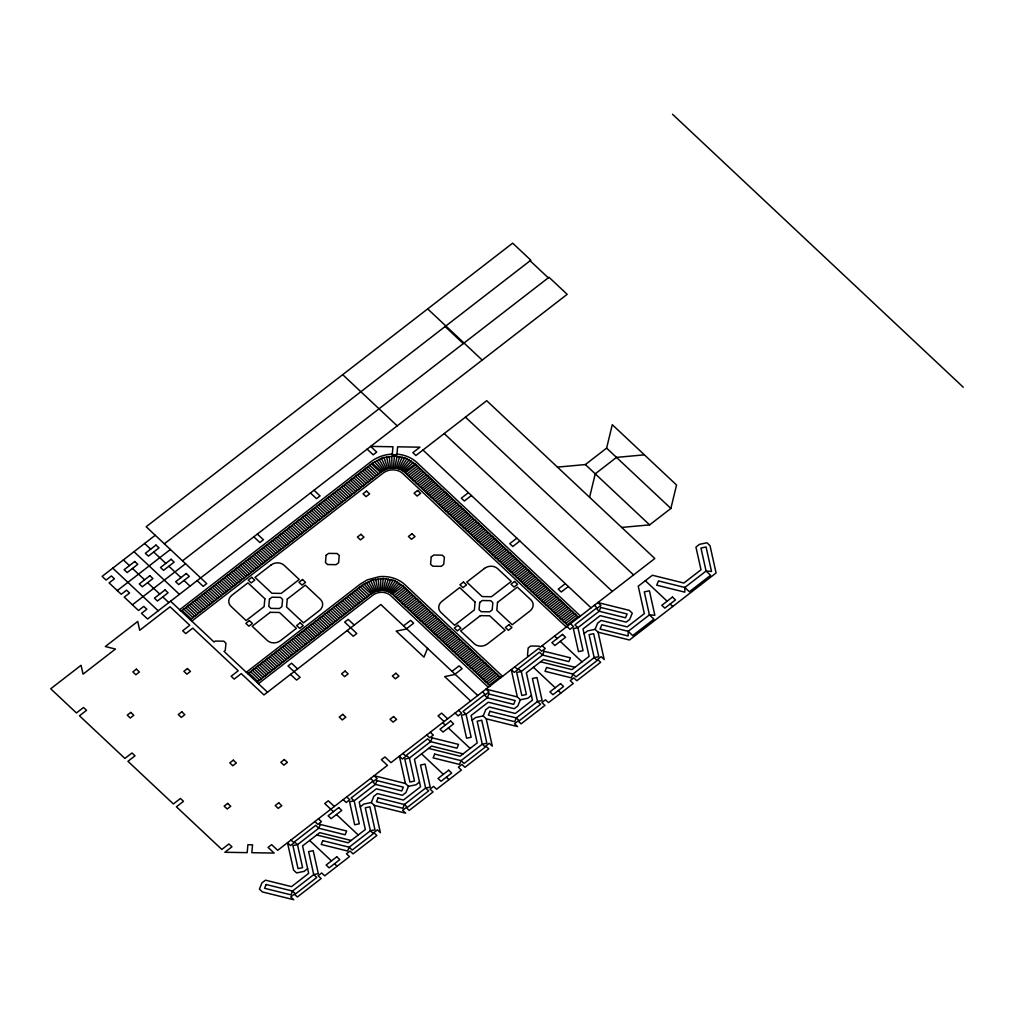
<?xml version="1.0" encoding="UTF-8"?>
<svg xmlns="http://www.w3.org/2000/svg" width="1014" height="1014" viewBox="0 0 1014 1014"><rect width="100%" height="100%" fill="white"/><g stroke="black" fill="none" stroke-linecap="round" stroke-linejoin="round"><path stroke-width="1.5" d="M256.91 682.245L371.048 593.938L376.232 591.213L382.126 590.325L383.216 578.474L394.18 580.54L403.141 586.054L500.764 677.707M190.277 619.693L381.492 471.738L387.044 468.823L393.356 467.872L394.446 456.021L405.815 458.163L415.106 463.88L578.664 617.425M394.763 467.974L397.057 456.211M383.444 590.414L385.738 578.664M589.578 497.278L595.243 473.83L616.487 457.39L644.41 454.842M557.447 467.112L585.37 464.564L606.613 448.125L612.279 424.689L676.541 485.009L670.875 508.445L649.619 524.884L621.696 527.432M396.157 468.151L399.643 456.541M384.737 590.592L388.223 578.981M393.356 467.872L397.526 468.405L402.178 457.022M382.126 590.325L386.017 590.82L390.669 579.438M427.54 648.377L423.953 657.135L396.221 631.114L406.804 628.908M360.274 806.814L363.823 804.077L371.301 802.518L373.836 796.32L377.385 793.582L403.407 800.046L420.557 786.775L414.46 759.359L431.622 746.076L463.056 753.896M419.504 782.048L415.968 784.798L408.477 786.344L405.942 792.542L402.406 795.293L376.384 788.816L359.222 802.087L365.332 829.515L348.17 842.786L316.736 834.978M472.169 720.232L475.705 717.494L483.196 715.947L485.731 709.737L489.268 706.999L515.289 713.476L532.451 700.192L526.355 672.776L543.504 659.506L574.938 667.313M531.399 695.477L527.863 698.215L520.372 699.774L517.837 705.972L514.301 708.71L488.279 702.233L471.117 715.516L477.214 742.932L460.064 756.216L428.63 748.395M595.079 629.364L597.626 623.166L601.163 620.429L627.184 626.893L644.346 613.622L638.237 586.193L652.408 575.242L683.842 583.05L701.004 569.779L695.946 547.078L699.495 544.341L706.973 542.782L710.003 545.633L716.087 572.973L629.453 639.999L598.108 632.204L595.079 629.364L587.6 630.923L584.064 633.661M398.832 468.81L404.611 457.783M387.234 591.213L393.014 580.173M400.099 469.292L406.956 458.67M388.413 591.656L395.283 581.035M397.526 468.405L401.316 469.85L409.225 459.697M386.017 590.82L389.553 592.176L397.463 582.023M402.431 470.534L411.304 460.977M390.605 592.81L399.465 583.253M403.496 471.282L413.268 462.371M391.581 593.52L401.354 584.596M155.243 535.265L102.135 576.37L106.077 580.071L111.388 575.965L114.417 578.804L109.106 582.923L121.224 594.293L126.535 590.186L129.564 593.025L124.253 597.132L138.474 610.491L143.798 606.385L146.827 609.224L141.504 613.331L147.562 619.022L567.181 294.326L549.005 277.266L182.507 560.856M164.331 543.796L530.842 260.205L512.666 243.145L146.168 526.735L206.742 583.608L203.206 586.346L197.147 580.654M117.282 590.579L170.39 549.487M132.428 604.8L185.537 563.708M179.668 609.744L370.883 461.776A32.765 27.479 -9.8 0 1 390.365 454.221L392.291 454.145M181.189 611.163L372.404 463.208L382.709 457.796L394.446 456.021M191.785 621.113L383 473.158A14.044 11.775 -9.8 0 1 402.71 473.462L566.281 627.02M401.316 469.85L404.485 472.093L415.106 463.88M405.296 472.854L415.917 464.64M406.817 474.273L417.438 466.06M408.325 475.705L418.947 467.479M409.833 477.125L420.468 468.899M411.354 478.545L421.976 470.319M412.863 479.964L423.497 471.751M414.384 481.384L425.005 473.17M415.892 482.803L426.526 474.59M417.413 484.236L428.035 476.01M418.921 485.655L429.556 477.429M420.442 487.075L431.064 478.849M421.951 488.495L432.572 480.281M423.358 489.813L433.979 481.599M424.879 491.232L435.5 483.019M426.387 492.665L437.009 484.439M427.908 494.084L438.53 485.858M429.416 495.504L440.038 487.278M430.937 496.923L441.559 488.71M432.446 498.343L443.067 490.13M433.967 499.763L444.588 491.549M435.475 501.195L446.097 492.969M436.996 502.614L447.618 494.388M438.504 504.034L449.126 495.808M440.025 505.454L450.647 497.24M441.534 506.873L452.155 498.66M443.055 508.293L453.676 500.079M444.563 509.725L455.185 501.499M468.392 492.677L461.307 498.153L464.336 500.992L471.421 495.516M446.084 511.145L456.706 502.919M447.592 512.564L458.214 504.338M449.113 513.984L459.735 505.771M246.313 672.295L360.439 583.988L367.347 579.843L379.274 576.674A31.675 26.567 -9.8 0 1 404.903 584.685L502.538 676.338M450.622 515.404L461.243 507.19M247.822 673.714L361.96 585.408L371.897 580.185L383.216 578.474M452.13 516.823L462.764 508.61M453.651 518.255L464.273 510.029M455.159 519.675L465.794 511.449M456.68 521.095L467.302 512.869M458.189 522.514L468.823 514.301M459.71 523.934L470.331 515.72M461.218 525.366L471.852 517.14M258.418 683.677L372.556 595.357A12.954 10.862 -9.8 0 1 378.577 592.62L380.263 592.366A12.954 10.862 -9.8 0 1 390.745 595.636L488.368 687.289M462.739 526.786L473.361 518.56M464.247 528.205L474.869 519.979M465.768 529.625L476.39 521.411M467.277 531.044L477.898 522.831M468.798 532.464L479.419 524.251M389.553 592.176L392.519 594.267L403.141 586.054M470.306 533.896L480.928 525.67M394.028 595.7L404.649 587.474M471.928 535.417L482.55 527.191M395.549 597.119L406.17 588.893M473.449 536.837L484.071 528.611M397.057 598.539L407.679 590.313M474.958 538.257L485.579 530.043M398.578 599.958L409.2 591.745M476.479 539.676L487.1 531.463M400.086 601.378L410.708 593.165M477.987 541.096L488.609 532.882M401.607 602.798L412.229 594.584M479.508 542.528L490.13 534.302M403.116 604.23L413.737 596.004M481.016 543.948L491.638 535.722M404.637 605.65L415.258 597.423M482.537 545.367L493.159 537.141M406.145 607.069L416.767 598.843M484.046 546.787L494.667 538.573M407.653 608.489L418.288 600.275M485.567 548.206L496.188 539.993M409.174 609.908L419.796 601.695M487.075 549.626L497.697 541.413M410.683 611.328L421.317 603.115M488.596 551.058L499.218 542.832M412.204 612.76L422.825 604.534M490.104 552.478L500.726 544.252M413.712 614.18L424.346 605.954M491.625 553.898L502.247 545.671M415.233 615.599L425.855 607.373M493.134 555.317L503.755 547.104M403.547 625.853L410.619 620.365L413.649 623.217L406.576 628.693M516.861 538.168L509.776 543.643L512.805 546.495L519.878 541.007M416.741 617.019L427.376 608.806M494.655 556.737L505.276 548.523M418.262 618.439L428.884 610.225M496.163 558.156L506.785 549.943M419.771 619.858L430.392 611.645M497.684 559.589L508.306 551.363M421.292 621.29L431.913 613.064M499.192 561.008L509.814 552.782M422.8 622.71L433.422 614.484M500.713 562.428L511.335 554.202M424.321 624.13L434.943 615.904M502.222 563.847L512.843 555.634M425.829 625.549L436.451 617.336M503.743 565.267L514.364 557.054M427.35 626.969L437.972 618.755M505.251 566.699L515.873 558.473M428.859 628.401L439.48 620.175M506.759 568.119L517.394 559.893M430.38 629.821L441.001 621.595M508.28 569.538L518.902 561.312M431.888 631.24L442.51 623.014M509.788 570.958L520.423 562.745M433.409 632.66L444.031 624.434M511.31 572.378L521.931 564.164M434.917 634.08L445.539 625.866M512.818 573.797L523.452 565.584M436.438 635.499L447.06 627.286M514.339 575.23L524.96 567.003M437.947 636.931L448.568 628.705M515.847 576.649L526.481 568.423M439.468 638.351L450.089 630.125M517.368 578.069L527.99 569.843M440.976 639.771L451.598 631.545M518.876 579.488L529.498 571.275M442.383 641.089L453.005 632.863M520.283 580.807L530.905 572.593M443.904 642.508L454.526 634.295M521.804 582.226L532.426 574.013M445.412 643.928L456.034 635.715M523.313 583.658L533.934 575.432M446.921 645.348L457.555 637.134M524.834 585.078L535.455 576.852M448.442 646.78L459.063 638.554M526.342 586.498L536.964 578.272M449.95 648.2L460.584 639.973M527.863 587.917L538.485 579.704M451.471 649.619L462.092 641.393M529.371 589.337L539.993 581.123M452.979 651.039L463.613 642.825M530.892 590.756L541.514 582.543M454.5 652.458L465.122 644.245M532.401 592.189L543.022 583.963M456.008 653.891L466.643 645.664M533.922 593.608L544.543 585.382M457.529 655.31L468.151 647.084M535.43 595.028L546.052 586.802M459.038 656.73L469.659 648.504M536.951 596.447L547.573 588.234M460.559 658.149L471.18 649.936M538.459 597.867L549.081 589.654M462.067 659.569L472.689 651.356M539.98 599.287L550.602 591.073M463.588 660.989L474.21 652.775M541.489 600.719L552.11 592.493M452.003 671.344L459.089 665.868L462.118 668.708L455.033 674.183M565.318 583.671L558.232 589.147L561.262 591.986L568.347 586.51M465.096 662.421L475.718 654.195M543.01 602.139L553.631 593.912M466.617 663.84L477.239 655.614M544.518 603.558L555.14 595.332M468.126 665.26L478.747 657.034M546.039 604.978L556.661 596.764M469.647 666.68L480.268 658.466M547.547 606.397L558.169 598.184M471.155 668.099L481.777 659.886M549.056 607.817L559.69 599.604M472.676 669.519L483.298 661.305M550.577 609.249L561.198 601.023M474.184 670.951L484.806 662.725M552.085 610.669L562.719 602.443M475.705 672.371L486.327 664.145M553.606 612.088L564.228 603.862M477.214 673.79L487.835 665.564M555.114 613.508L565.749 605.295M478.735 675.21L489.356 666.997M556.635 614.928L567.257 606.714M480.243 676.63L490.865 668.416M558.144 616.347L568.765 608.134M481.764 678.049L492.386 669.836M559.665 617.779L570.286 609.553M483.272 679.481L493.894 671.255M561.173 619.199L571.795 610.973M484.793 680.901L495.415 672.675M562.694 620.619L573.316 612.393M486.302 682.321L496.923 674.095M564.202 622.038L574.824 613.825M487.823 683.74L498.444 675.527M565.723 623.458L576.345 615.245M489.331 685.16L499.953 676.946M567.232 624.878L577.853 616.664M307.622 868.63L304.073 871.368L296.595 872.927L293.566 870.088L287.482 842.735L290.511 845.587L294.047 842.849L291.018 839.998M455.261 674.411L444.69 676.604L470.673 700.991M396.943 454.209L398.844 454.348A32.765 27.479 -9.8 0 1 416.881 462.511L580.439 616.056M540.513 661.812L571.947 669.633L589.109 656.362L583.012 628.933L600.161 615.663L626.183 622.127L629.732 619.389L632.267 613.191L629.238 610.352L597.892 602.557L600.922 605.396L597.385 608.134L594.356 605.295M520.372 699.774L517.343 696.922L485.998 689.127L489.027 691.979L485.491 694.717L482.461 691.865M483.196 715.947L486.226 718.787L517.571 726.582L514.542 723.743L518.078 720.992L521.107 723.844L544.949 705.389L541.92 702.55L545.456 699.812L548.485 702.651L573.278 683.474L570.248 680.635L573.785 677.884L576.814 680.736L600.656 662.294L597.626 659.442L601.163 656.704L604.192 659.544L598.108 632.204M408.477 786.344L405.448 783.505L374.115 775.71L377.145 778.549L373.596 781.287L370.566 778.448M371.301 802.518L374.331 805.37L405.676 813.165L402.647 810.313L406.183 807.575L409.212 810.414L433.054 791.972L430.025 789.133L433.574 786.395L436.603 789.234L461.383 770.057L458.353 767.205L461.902 764.467L464.932 767.306L488.761 748.864L485.731 746.025L489.28 743.287L492.31 746.127L486.226 718.787M351.161 840.479L319.727 832.659L302.565 845.929L308.674 873.358L291.512 886.629L265.491 880.165L261.954 882.902L259.407 889.101L262.436 891.94L293.781 899.735L290.752 896.896L294.301 894.158L297.33 896.997L321.159 878.555L318.13 875.703L321.679 872.965L324.708 875.817L349.488 856.627L346.458 853.788L350.007 851.05L353.037 853.889L376.878 835.447L373.849 832.608L377.385 829.858L380.415 832.709L374.331 805.37M672.523 114.265L963.3 387.247M530.107 260.775L548.282 277.836M606.613 448.125L670.875 508.445M427.68 308.902L482.195 360.084M445.121 326.533L463.297 343.594M585.37 464.564L649.619 524.884M645.322 580.718L667.123 601.175M670.153 604.027L672.776 606.486M465.451 417.134L633.56 574.951M444.208 433.574L612.304 591.39M342.694 374.66L397.209 425.855M422.952 450.026L591.061 607.83M570.514 623.737L573.544 626.576L569.995 629.326L566.965 626.475M404.485 472.093L568.043 625.651M367.119 449.139L373.177 454.83L376.714 452.092L370.655 446.401L392.963 446.756L392.241 454.652L396.892 454.716L397.615 446.819L419.935 447.174L412.85 452.662L415.879 455.501L486.695 400.695L654.803 558.511L540.234 647.16L539.169 646.159L530.677 646.019L528.167 647.959L527.508 655.183L528.573 656.185M372.404 463.208L381.492 471.738M371.454 463.93L380.542 472.461M554.582 636.07L557.206 638.528M560.235 641.368L582.023 661.838M369.679 465.312L378.767 473.842M367.917 466.681L377.005 475.211M366.143 468.05L375.231 476.58M364.368 469.419L373.456 477.949M362.606 470.788L371.694 479.318M360.832 472.156L369.92 480.687M359.057 473.525L368.145 482.056M542.186 645.652L545.215 648.504L541.666 651.241L538.637 648.402L390.998 762.642L384.94 756.964L381.391 759.701L387.449 765.38L277.684 850.328L271.625 844.637L268.076 847.374L274.135 853.066L251.827 852.711L252.549 844.814L247.898 844.738L247.175 852.635L224.867 852.292L231.94 846.804L228.911 843.965L221.838 849.44L176.398 806.789L183.483 801.314L180.454 798.474L173.369 803.95L127.941 761.299L135.014 755.81L131.985 752.971L124.912 758.447L79.472 715.795L86.558 710.32L83.528 707.48L76.443 712.956L50.7 688.785L81.069 665.285L83.047 674.133L115.457 649.049L105.317 646.526L137.727 621.443L139.704 630.29L170.073 606.79L189.757 625.27L182.672 630.759L185.701 633.598L192.787 628.122L238.227 670.774L231.141 676.249L234.171 679.101L241.256 673.613L263.97 694.945L380.82 604.521L477.746 695.515M357.296 474.894L366.371 483.425M355.521 476.263L364.609 484.793M353.747 477.632L362.835 486.162M351.972 479.001L361.06 487.531M350.337 480.281L359.425 488.811M348.562 481.65L357.65 490.18M346.788 483.019L355.876 491.549M345.026 484.388L354.114 492.918M343.252 485.757L352.34 494.287M341.477 487.126L350.565 495.656M533.427 667.301L555.228 687.758M558.258 690.597L560.881 693.069M339.715 488.495L348.803 497.025M337.941 489.863L347.029 498.394M336.166 491.232L345.254 499.763M334.405 492.614L343.493 501.144M332.63 493.983L341.718 502.513M514.808 666.844L517.837 669.684L514.288 672.421L511.259 669.582L517.343 696.922M330.856 495.352L339.944 503.882M329.094 496.721L338.169 505.251M327.319 498.089L336.407 506.62M325.545 499.458L334.633 507.989M313.998 490.244L320.056 495.922L316.52 498.673L310.461 492.981M323.783 500.827L332.858 509.358M322.008 502.196L331.096 510.726M320.234 503.565L329.322 512.095M318.459 504.934L327.547 513.464M316.698 506.303L325.786 514.833M314.923 507.672L324.011 516.202M313.149 509.053L322.237 517.584M311.387 510.422L320.475 518.953M309.612 511.791L318.7 520.321M307.838 513.16L316.926 521.69M392.519 594.267L490.142 685.92M306.076 514.529L315.164 523.059M304.301 515.898L313.389 524.428M302.527 517.267L311.615 525.797M300.765 518.636L309.84 527.166M298.991 520.005L308.079 528.535M297.216 521.373L306.304 529.904M295.454 522.742L304.53 531.273M361.96 585.408L371.048 593.938M293.553 524.213L302.641 532.743M360.185 586.776L369.273 595.307M291.779 525.582L300.866 534.112M358.411 588.145L367.499 596.676M290.004 526.95L299.092 535.481M356.649 589.514L365.737 598.045M288.242 528.332L297.33 536.862M354.875 590.883L363.963 599.413M286.468 529.701L295.556 538.231M353.1 592.252L362.188 600.782M284.693 531.07L293.781 539.6M351.338 593.621L360.426 602.151M282.931 532.439L292.019 540.969M349.564 594.99L358.652 603.52M281.157 533.808L290.245 542.338M347.789 596.359L356.877 604.889M279.382 535.177L288.47 543.707M346.028 597.728L355.115 606.258M277.621 536.545L286.709 545.076M344.253 599.109L353.341 607.639M275.846 537.914L284.934 546.445M342.478 600.478L351.566 609.008M458.62 710.32L461.649 713.159L458.113 715.897L455.083 713.057M274.072 539.283L283.16 547.813M340.717 601.847L349.792 610.377M272.31 540.652L281.385 549.182M338.942 603.216L348.03 611.746M270.535 542.021L279.623 550.551M337.168 604.585L346.256 613.115M268.761 543.39L277.849 551.933M335.406 605.954L344.481 614.484M257.341 534.074L263.399 539.765L259.863 542.503L253.804 536.824M354.266 625.068L348.208 619.389L344.671 622.127L356.789 633.497L353.24 636.234L347.181 630.556M266.999 544.772L276.074 553.302M333.631 607.323L342.719 615.853M265.224 546.14L274.312 554.671M331.857 608.692L340.945 617.222M447.656 718.799L441.597 713.121L438.048 715.859L444.107 721.55M263.45 547.509L272.538 556.04M330.082 610.06L339.17 618.591M261.675 548.878L270.763 557.408M328.321 611.429L337.409 619.96M259.914 550.247L269.002 558.777M326.546 612.798L335.634 621.329M442.687 722.652L445.311 725.111M448.34 727.951L470.141 748.421M258.139 551.616L267.227 560.146M324.772 614.18L333.859 622.71M256.365 552.985L265.453 561.515M323.01 615.549L332.098 624.079M254.603 554.354L263.691 562.884M321.235 616.918L330.323 625.448M252.828 555.723L261.916 564.253M319.461 618.287L328.549 626.817M251.054 557.092L260.142 565.622M317.699 619.655L326.787 628.186M249.292 558.461L258.38 566.991M315.924 621.024L325.012 629.555M247.517 559.842L256.605 568.372M314.15 622.393L323.238 630.923M430.291 732.235L433.32 735.074L429.784 737.824L426.755 734.973M245.743 561.211L254.831 569.741M312.388 623.762L321.463 632.292M243.981 562.58L253.056 571.11M310.614 625.131L319.702 633.661M242.207 563.949L251.295 572.479M308.839 626.5L317.927 635.03M240.432 565.318L249.52 573.848M307.077 627.869L316.153 636.399M238.67 566.687L247.746 575.217M305.303 629.238L314.391 637.768M237.023 567.954L246.11 576.484M303.655 630.518L312.743 639.048M235.248 569.323L244.336 577.853M301.88 631.887L310.968 640.417M233.474 570.692L242.561 579.222M300.119 633.256L309.207 641.786M231.712 572.073L240.8 580.604M298.344 634.625L307.432 643.155M229.937 573.442L239.025 581.973M296.57 635.993L305.658 644.524M421.545 753.871L443.333 774.341M446.363 777.18L448.987 779.639M228.163 574.811L237.251 583.342M294.808 637.362L303.896 645.893M226.401 576.18L235.489 584.71M293.033 638.731L302.121 647.262M224.626 577.549L233.714 586.079M291.259 640.1L300.347 648.63M222.852 578.918L231.94 587.448M289.497 641.469L298.585 650.012M221.09 580.287L230.178 588.817M287.723 642.851L296.81 651.381M402.913 753.427L405.942 756.267L402.406 759.004L399.377 756.165L405.448 783.505M219.316 581.656L228.404 590.186M285.948 644.22L295.036 652.75M217.541 583.025L226.629 591.555M284.186 645.588L293.274 654.119M215.779 584.394L224.867 592.924M282.412 646.957L291.5 655.488M214.005 585.762L223.093 594.293M280.637 648.326L289.725 656.857M212.23 587.131L221.318 595.674M278.875 649.695L287.951 658.225M297.609 668.91L291.55 663.219L288.014 665.97L300.131 677.339L296.582 680.077L290.524 674.386M210.468 588.513L219.544 597.043M277.101 651.064L286.189 659.594M208.694 589.882L217.782 598.412M275.326 652.433L284.414 660.963M206.919 591.251L216.007 599.781M273.552 653.802L282.64 662.332M205.145 592.62L214.233 601.15M271.79 655.171L280.878 663.701M203.383 593.989L212.471 602.519M270.016 656.54L279.103 665.07M201.609 595.357L210.697 603.888M268.241 657.921L277.329 666.452M144.622 543.491L150.68 549.17M153.71 552.022L165.827 563.391M168.856 566.23L180.974 577.612M184.003 580.452L190.062 586.143M199.834 596.726L208.922 605.257M266.479 659.29L275.567 667.82M198.072 598.095L207.16 606.626M264.705 660.659L273.793 669.189M196.298 599.464L205.386 607.994M262.93 662.028L272.018 670.558M194.523 600.833L203.611 609.363M261.168 663.397L270.256 671.927M192.761 602.202L201.849 610.732M259.394 664.766L268.482 673.296M190.987 603.584L200.075 612.114M257.619 666.135L266.707 674.665M134 551.705L179.44 594.356M189.212 604.952L198.3 613.483M255.858 667.504L264.946 676.034M187.451 606.321L196.539 614.852M254.083 668.872L263.171 677.403M185.676 607.69L194.764 616.22M252.309 670.241L261.397 678.772M183.902 609.059L192.99 617.589M250.547 671.61L259.622 680.141M182.14 610.428L191.215 618.958M248.772 672.979L257.86 681.522M170.58 601.213L214.055 642.027L215.31 641.051L223.802 641.19L225.945 643.206L225.285 650.418L224.031 651.394L267.506 692.207M123.378 559.931L129.437 565.609M132.466 568.461L144.584 579.831M147.613 582.67L159.73 594.052M162.76 596.891L168.818 602.582M112.757 568.144L158.197 610.796M346.725 796.89L349.754 799.742L346.218 802.48L343.188 799.64M334.341 806.485L328.283 800.794L324.733 803.544L333.416 811.682M336.445 814.534L358.246 834.991M318.396 818.818L321.425 821.657L317.889 824.395L314.86 821.555M309.65 840.454L331.451 860.911M334.481 863.763L337.104 866.222M374.521 461.763L382.633 470.952M364.001 584.013L372.113 593.203M376.726 460.432L383.824 470.243M366.13 582.733L373.215 592.544M379.033 459.228L385.054 469.583M368.348 581.567L374.381 591.935M381.479 458.265L386.385 469.076M370.718 580.642L375.611 591.454M383.989 457.453L387.728 468.633M373.127 579.856L376.866 591.048M386.549 456.769L389.11 468.265M375.598 579.209L378.159 590.706M389.173 456.376L390.517 468.062M378.133 578.817L379.477 590.503M391.81 456.123L391.936 467.923M380.668 578.576L380.795 590.376M628.173 631.316L628.135 635.981L600.073 629.01L601.809 624.763L628.173 631.316L632.711 635.588L653.954 619.148L649.416 614.877L644.296 591.884L649.416 590.82L654.867 615.295L649.416 614.877L628.173 631.316M684.83 587.474L684.792 592.151L656.73 585.167L658.466 580.921L684.83 587.474L689.368 591.745L710.611 575.306L706.074 571.034L700.953 548.042L706.074 546.977L711.524 571.465L706.074 571.034L684.83 587.474M264.857 598.742L264.122 606.638L246.123 620.568L230.977 606.359A9.354 7.846 -9.8 0 1 231.991 595.193L247.936 582.86L264.857 598.742M269.471 599.147L268.799 606.372L270.941 608.387L279.433 608.514L281.943 606.575L282.602 599.363L280.46 597.347L271.967 597.221L269.471 599.147M287.279 599.097L286.556 606.993L303.478 622.875L319.41 610.542A9.354 7.846 -9.8 0 0 320.437 599.375L305.29 585.154L287.279 599.097M326.128 555.317L325.456 562.529L327.598 564.544L336.09 564.671L338.6 562.745L339.259 555.52L337.117 553.505L328.625 553.378L326.128 555.317M431.242 556.965L430.582 564.19L432.724 566.205L441.217 566.332L443.714 564.392L444.386 557.18L442.243 555.165L433.751 555.038L431.242 556.965M475.084 602.05L474.362 609.946L454.589 625.258L440.951 612.456A9.354 7.846 -9.8 0 1 441.977 601.289L459.684 587.588L475.084 602.05M479.711 602.468L479.039 609.68L481.181 611.696L489.673 611.835L492.183 609.896L492.842 602.671L490.7 600.668L482.208 600.529L479.711 602.468M497.519 602.405L496.797 610.301L512.197 624.763L529.904 611.062A9.354 7.846 -9.8 0 0 530.93 599.895L517.305 587.106L497.519 602.405M266.137 884.5L264.578 888.289L290.942 894.855L292.501 891.053L313.744 874.613L318.32 873.662L313.212 850.67L308.624 851.621L313.744 874.613L316.774 877.465L295.53 893.904L292.501 891.053L266.137 884.5M320.297 824.433L318.738 828.235L297.495 844.675L292.919 845.625L298.027 868.618L302.616 867.667L297.495 844.675L294.466 841.823L315.709 825.383L318.738 828.235L345.102 834.788L346.661 830.986L320.297 824.433M322.794 840.657L321.235 844.459L347.599 851.012L349.158 847.21L370.402 830.77L374.977 829.82L369.869 806.827L365.281 807.778L370.402 830.77L373.431 833.622L352.188 850.062L349.158 847.21L322.794 840.657M376.954 780.603L375.395 784.392L354.152 800.832L349.577 801.782L354.685 824.775L359.273 823.824L354.152 800.832L351.123 797.993L372.366 781.553L375.395 784.392L401.759 790.945L403.319 787.156L376.954 780.603M378.019 797.917L376.473 801.719L402.837 808.272L404.383 804.482L425.639 788.043L430.215 787.079L425.094 764.087L420.518 765.038L425.639 788.043L428.668 790.882L407.413 807.321L404.383 804.482L378.019 797.917M432.179 737.862L430.633 741.652L409.39 758.092L404.801 759.042L409.922 782.035L414.498 781.084L409.39 758.092L406.361 755.253L427.604 738.813L430.633 741.652L456.997 748.205L458.543 744.415L432.179 737.862M434.676 754.086L433.13 757.876L459.494 764.429L461.04 760.639L482.296 744.2L486.872 743.249L481.751 720.244L477.176 721.208L482.296 744.2L485.313 747.039L464.07 763.479L461.04 760.639L434.676 754.086M488.837 694.02L487.29 697.809L466.047 714.249L461.459 715.2L466.579 738.205L471.155 737.254L466.047 714.249L463.018 711.41L484.261 694.97L487.29 697.809L513.654 704.362L515.201 700.573L488.837 694.02M489.914 711.346L488.368 715.136L514.732 721.689L516.278 717.899L537.521 701.46L542.11 700.509L536.989 677.517L532.413 678.467L537.521 701.46L540.551 704.299L519.307 720.739L516.278 717.899L489.914 711.346M544.074 651.28L542.528 655.069L521.272 671.509L516.696 672.459L521.817 695.465L526.393 694.514L521.272 671.509L518.243 668.67L539.499 652.23L542.528 655.069L568.892 661.635L570.438 657.832L544.074 651.28M546.571 667.504L545.025 671.293L571.389 677.859L572.935 674.057L594.179 657.617L598.767 656.666L593.646 633.674L589.071 634.625L594.179 657.617L597.208 660.456L575.965 676.896L572.935 674.057L546.571 667.504M600.732 607.437L599.185 611.239L577.929 627.679L573.354 628.629L578.474 651.622L583.05 650.671L577.929 627.679L574.9 624.827L596.156 608.387L599.185 611.239L625.537 617.792L627.096 613.99L600.732 607.437M134.748 561.503L124.126 569.729L127.156 572.568L137.777 564.342L134.748 561.503M155.991 545.063L145.37 553.289L148.399 556.128L159.021 547.902L155.991 545.063M149.895 575.724L139.273 583.937L142.302 586.789L152.924 578.563L149.895 575.724M171.138 559.284L160.516 567.498L163.546 570.35L174.167 562.124L171.138 559.284M165.041 589.933L154.42 598.159L157.449 600.998L168.071 592.784L165.041 589.933M186.284 573.493L175.663 581.719L178.692 584.558L189.314 576.345L186.284 573.493M251.726 577.321L248.189 580.071L251.219 582.911L254.755 580.173L251.726 577.321M136.383 669.164L132.847 671.902L135.876 674.754L139.412 672.016L136.383 669.164M270.953 565.052L255.008 577.372L271.929 593.266L281.22 593.405L299.231 579.476L284.085 565.254A9.354 7.846 -9.8 0 0 270.953 565.052M366.561 491.068L363.012 493.805L366.041 496.657L369.59 493.907L366.561 491.068M130.781 712.411L127.232 715.149L130.261 718.001L133.81 715.263L130.781 712.411M187.438 668.568L183.889 671.319L186.918 674.158L190.467 671.42L187.438 668.568M249.406 620.619L245.857 623.369L248.886 626.208L252.435 623.471L249.406 620.619M302.514 579.526L298.978 582.264L302.007 585.103L305.544 582.366L302.514 579.526M360.946 534.315L357.41 537.052L360.439 539.892L363.975 537.154L360.946 534.315M417.603 490.472L414.067 493.21L417.096 496.061L420.633 493.324L417.603 490.472M270.18 612.329L252.169 626.259L267.316 640.48A9.354 7.846 -9.8 0 0 280.46 640.683L296.392 628.35L279.471 612.469L270.18 612.329M181.823 711.815L178.287 714.566L181.316 717.405L184.852 714.667L181.823 711.815M411.988 533.719L408.452 536.457L411.481 539.309L415.018 536.558L411.988 533.719M300.195 622.824L296.646 625.562L299.675 628.401L303.224 625.663L300.195 622.824M345.115 671.053L341.566 673.803L344.595 676.642L348.144 673.904L345.115 671.053M233.309 760.158L229.772 762.896L232.802 765.747L236.338 763.01L233.309 760.158M463.487 582.061L459.938 584.799L462.967 587.638L466.516 584.901L463.487 582.061M484.477 568.41L466.77 582.112L482.17 596.574L491.46 596.726L511.246 581.415L497.608 568.613A9.354 7.846 -9.8 0 0 484.477 568.41M227.706 803.405L224.157 806.143L227.187 808.995L230.736 806.244L227.706 803.405M284.364 759.562L280.815 762.313L283.844 765.152L287.393 762.414L284.364 759.562M342.783 714.363L339.246 717.101L342.276 719.94L345.812 717.202L342.783 714.363M395.904 673.258L392.367 675.996L395.397 678.835L398.933 676.097L395.904 673.258M457.872 625.308L454.335 628.046L457.365 630.885L460.901 628.148L457.872 625.308M514.529 581.466L510.993 584.203L514.022 587.055L517.558 584.305L514.529 581.466M480.421 615.637L460.648 630.936L474.273 643.738A9.354 7.846 -9.8 0 0 487.417 643.941L505.124 630.239L489.711 615.79L480.421 615.637M278.749 802.809L275.212 805.56L278.242 808.399L281.778 805.661L278.749 802.809M508.914 624.713L505.378 627.451L508.407 630.302L511.943 627.552L508.914 624.713M393.571 716.556L390.035 719.294L393.064 722.133L396.601 719.395L393.571 716.556M338.727 807.575L328.105 815.801L331.134 818.64L341.756 810.427L338.727 807.575M450.622 721.005L440 729.218L443.029 732.057L453.651 723.844L450.622 721.005M562.517 634.422L551.895 642.635L554.912 645.487L565.546 637.261L562.517 634.422M336.762 856.805L326.14 865.031L329.17 867.87L339.791 859.644L336.762 856.805M448.644 770.222L438.023 778.448L441.052 781.287L451.674 773.074L448.644 770.222M560.539 683.651L549.918 691.865L552.947 694.717L563.569 686.491L560.539 683.651M672.434 597.069L661.812 605.295L664.842 608.134L675.463 599.908L672.434 597.069"/></g></svg>
